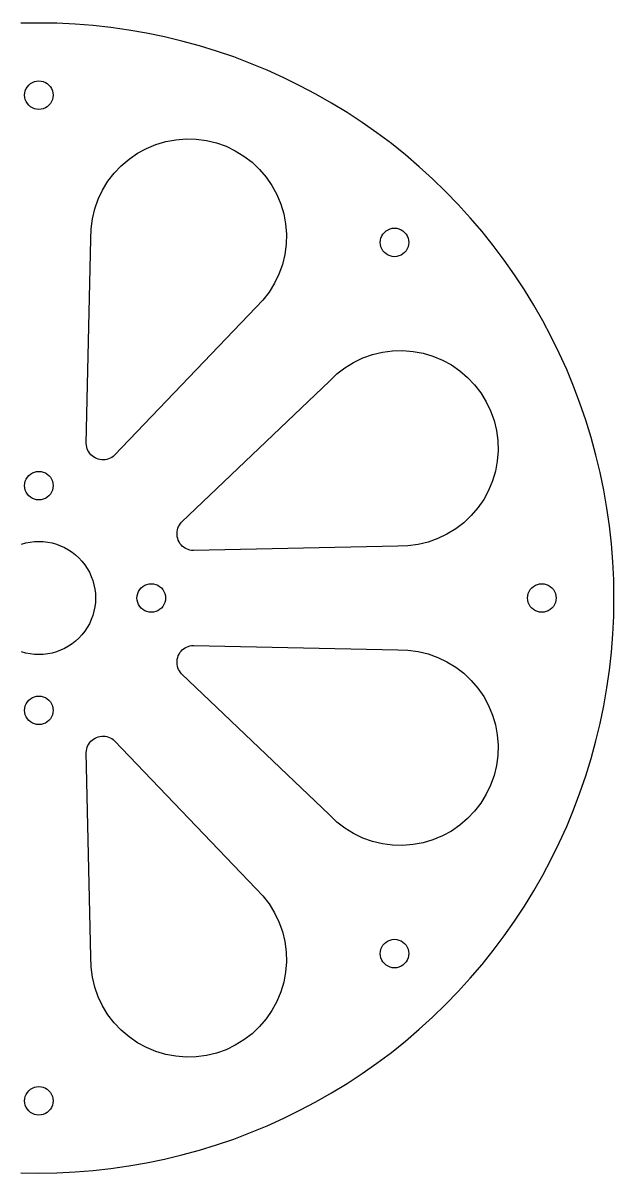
# Model space of a CAD drawing. Header units: metres. Extents: x -60 to 60, y -60 to 60.
# Drawn here: x -1.7 to 60.4, y -60.4 to 60.4 of the extents above; entities that cross this region are included whole.
import ezdxf

# ---------------------------------------------------------------- set-up
doc = ezdxf.new("R2010")
doc.units = ezdxf.units.M

msp = doc.modelspace()

# ---------------------------------------------------------------- linework, layer by layer
for p, q in [((0, 60.435), (-1.8983, 60.4052)), ((1.8983, 60.4052), (0, 60.435)), ((3.79474, 60.3157), (1.8983, 60.4052)), ((5.68742, 60.1668), (3.79474, 60.3157)), ((7.57451, 59.9585), (5.68742, 60.1668)), ((9.45412, 59.6909), (7.57451, 59.9585)), ((11.3244, 59.3645), (9.45412, 59.6909)), ((13.1835, 58.9795), (11.3244, 59.3645)), ((15.0296, 58.5363), (13.1835, 58.9795)), ((16.8608, 58.0353), (15.0296, 58.5363)), ((18.6754, 57.4771), (16.8608, 58.0353)), ((20.4716, 56.8621), (18.6754, 57.4771)), ((22.2476, 56.191), (20.4716, 56.8621)), ((24.0016, 55.4645), (22.2476, 56.191)), ((25.732, 54.6832), (24.0016, 55.4645)), ((27.4369, 53.848), (25.732, 54.6832)), ((-1.48152, 53.0871), (-1.42657, 53.316)), ((-1.42657, 53.316), (-1.3365, 53.5335)), ((-1.3365, 53.5335), (-1.21352, 53.7342)), ((-1.21352, 53.7342), (-1.06065, 53.9131)), ((-1.06065, 53.9131), (-0.881668, 54.066)), ((-0.881668, 54.066), (-0.680984, 54.189)), ((-0.680984, 54.189), (-0.463516, 54.2791)), ((-0.463516, 54.2791), (-0.23465, 54.334)), ((-0.23465, 54.334), (0, 54.3525)), ((0, 54.3525), (0.23465, 54.334)), ((0.23465, 54.334), (0.463516, 54.2791)), ((0.463516, 54.2791), (0.680984, 54.189)), ((0.680984, 54.189), (0.881668, 54.066)), ((0.881668, 54.066), (1.06065, 53.9131)), ((1.06065, 53.9131), (1.21352, 53.7342)), ((1.21352, 53.7342), (1.3365, 53.5335)), ((1.3365, 53.5335), (1.42657, 53.316)), ((1.42657, 53.316), (1.48152, 53.0871)), ((29.1148, 52.9596), (27.4369, 53.848)), ((-1.49998, 52.8525), (-1.48152, 53.0871)), ((-1.48152, 52.6178), (-1.49998, 52.8525)), ((-1.42657, 52.389), (-1.48152, 52.6178)), ((-1.3365, 52.1715), (-1.42657, 52.389)), ((-1.21352, 51.9708), (-1.3365, 52.1715)), ((1.3365, 52.1715), (1.21352, 51.9708)), ((1.42657, 52.389), (1.3365, 52.1715)), ((1.48152, 52.6178), (1.42657, 52.389)), ((1.48152, 53.0871), (1.5, 52.8525)), ((1.5, 52.8525), (1.48152, 52.6178)), ((30.7639, 52.0189), (29.1148, 52.9596)), ((32.3827, 51.0269), (30.7639, 52.0189)), ((-1.06065, 51.7918), (-1.21352, 51.9708)), ((-0.881668, 51.639), (-1.06065, 51.7918)), ((-0.680984, 51.516), (-0.881668, 51.639)), ((-0.463516, 51.4259), (-0.680984, 51.516)), ((-0.23465, 51.371), (-0.463516, 51.4259)), ((0, 51.3525), (-0.23465, 51.371)), ((0.23465, 51.371), (0, 51.3525)), ((0.463516, 51.4259), (0.23465, 51.371)), ((0.680984, 51.516), (0.463516, 51.4259)), ((0.881668, 51.639), (0.680984, 51.516)), ((1.06065, 51.7918), (0.881668, 51.639)), ((1.21352, 51.9708), (1.06065, 51.7918)), ((33.9695, 49.9846), (32.3827, 51.0269)), ((35.5228, 48.8929), (33.9695, 49.9846)), ((37.041, 47.753), (35.5228, 48.8929)), ((10.3615, 46.7408), (11.3068, 47.2541)), ((11.3068, 47.2541), (12.3007, 47.6658)), ((12.3007, 47.6658), (13.3321, 47.9713)), ((13.3321, 47.9713), (14.3898, 48.1673)), ((14.3898, 48.1673), (15.4621, 48.2517)), ((15.4621, 48.2517), (16.5375, 48.2236)), ((16.5375, 48.2236), (17.604, 48.0832)), ((17.604, 48.0832), (18.6499, 47.832)), ((18.6499, 47.832), (19.6639, 47.473)), ((19.6639, 47.473), (20.6349, 47.0099)), ((38.5227, 46.566), (37.041, 47.753)), ((8.65701, 45.433), (9.47499, 46.1316)), ((9.47499, 46.1316), (10.3615, 46.7408)), ((20.6349, 47.0099), (21.552, 46.4478)), ((21.552, 46.4478), (22.4054, 45.793)), ((39.9664, 45.333), (38.5227, 46.566)), ((7.91655, 44.6527), (8.65701, 45.433)), ((22.4054, 45.793), (23.1857, 45.0525)), ((23.1857, 45.0525), (23.8843, 44.2345)), ((41.3706, 44.0552), (39.9664, 45.333)), ((6.69966, 42.8821), (7.2617, 43.7993)), ((7.2617, 43.7993), (7.91655, 44.6527)), ((23.8843, 44.2345), (24.4936, 43.348)), ((42.734, 42.734), (41.3706, 44.0552)), ((6.23656, 41.9112), (6.69966, 42.8821)), ((24.4936, 43.348), (25.0069, 42.4027)), ((25.0069, 42.4027), (25.4186, 41.4089)), ((44.0552, 41.3706), (42.734, 42.734)), ((5.87749, 40.8972), (6.23656, 41.9112)), ((25.4186, 41.4089), (25.7241, 40.3775)), ((45.333, 39.9664), (44.0552, 41.3706)), ((5.62636, 39.8512), (5.87749, 40.8972)), ((25.7241, 40.3775), (25.9201, 39.3198)), ((46.566, 38.5227), (45.333, 39.9664)), ((5.45779, 37.7094), (5.48596, 38.7847)), ((5.48596, 38.7847), (5.62636, 39.8512)), ((25.9201, 39.3198), (26.0045, 38.2474)), ((36.4907, 38.5859), (36.6914, 38.7089)), ((36.6914, 38.7089), (36.9088, 38.7989)), ((36.9088, 38.7989), (37.1377, 38.8539)), ((37.1377, 38.8539), (37.3724, 38.8724)), ((37.3724, 38.8724), (37.607, 38.8539)), ((37.607, 38.8539), (37.8359, 38.7989)), ((37.8359, 38.7989), (38.0533, 38.7089)), ((38.0533, 38.7089), (38.254, 38.5859)), ((4.98077, 16.2303), (5.45779, 37.7094)), ((26.0045, 38.2474), (25.9763, 37.1721)), ((35.8724, 37.3724), (35.8908, 37.607)), ((35.8908, 37.607), (35.9458, 37.8359)), ((35.9458, 37.8359), (36.0358, 38.0533)), ((36.0358, 38.0533), (36.1588, 38.254)), ((36.1588, 38.254), (36.3117, 38.433)), ((36.3117, 38.433), (36.4907, 38.5859)), ((38.254, 38.5859), (38.433, 38.433)), ((38.433, 38.433), (38.5859, 38.254)), ((38.5859, 38.254), (38.7089, 38.0533)), ((38.7089, 38.0533), (38.7989, 37.8359)), ((38.7989, 37.8359), (38.8539, 37.607)), ((38.8539, 37.607), (38.8724, 37.3724)), ((47.753, 37.041), (46.566, 38.5227)), ((25.9763, 37.1721), (25.8359, 36.1056)), ((35.8908, 37.1377), (35.8724, 37.3724)), ((35.9458, 36.9088), (35.8908, 37.1377)), ((36.0358, 36.6914), (35.9458, 36.9088)), ((36.1588, 36.4907), (36.0358, 36.6914)), ((36.3117, 36.3117), (36.1588, 36.4907)), ((36.4907, 36.1588), (36.3117, 36.3117)), ((38.433, 36.3117), (38.254, 36.1588)), ((38.5859, 36.4907), (38.433, 36.3117)), ((38.7089, 36.6914), (38.5859, 36.4907)), ((38.7989, 36.9088), (38.7089, 36.6914)), ((38.8539, 37.1377), (38.7989, 36.9088)), ((38.8724, 37.3724), (38.8539, 37.1377)), ((48.8929, 35.5228), (47.753, 37.041)), ((25.5848, 35.0596), (25.2257, 34.0456)), ((25.8359, 36.1056), (25.5848, 35.0596)), ((36.6914, 36.0358), (36.4907, 36.1588)), ((36.9088, 35.9458), (36.6914, 36.0358)), ((37.1377, 35.8908), (36.9088, 35.9458)), ((37.3724, 35.8724), (37.1377, 35.8908)), ((37.607, 35.8908), (37.3724, 35.8724)), ((37.8359, 35.9458), (37.607, 35.8908)), ((38.0533, 36.0358), (37.8359, 35.9458)), ((38.254, 36.1588), (38.0533, 36.0358)), ((49.9846, 33.9695), (48.8929, 35.5228)), ((25.2257, 34.0456), (24.7626, 33.0747)), ((51.0269, 32.3827), (49.9846, 33.9695)), ((24.7626, 33.0747), (24.2006, 32.1575)), ((24.2006, 32.1575), (23.5457, 31.3041)), ((52.0189, 30.7639), (51.0269, 32.3827)), ((22.8053, 30.5238), (7.95462, 14.9985)), ((23.5457, 31.3041), (22.8053, 30.5238)), ((52.9596, 29.1148), (52.0189, 30.7639)), ((53.848, 27.4369), (52.9596, 29.1148)), ((54.6832, 25.732), (53.848, 27.4369)), ((34.0456, 25.2257), (35.0596, 25.5848)), ((35.0596, 25.5848), (36.1056, 25.8359)), ((36.1056, 25.8359), (37.1721, 25.9763)), ((37.1721, 25.9763), (38.2474, 26.0045)), ((38.2474, 26.0045), (39.3198, 25.9201)), ((39.3198, 25.9201), (40.3775, 25.7241)), ((40.3775, 25.7241), (41.4089, 25.4186)), ((41.4089, 25.4186), (42.4027, 25.0069)), ((55.4645, 24.0016), (54.6832, 25.732)), ((31.3041, 23.5457), (32.1575, 24.2006)), ((32.1575, 24.2006), (33.0747, 24.7626)), ((33.0747, 24.7626), (34.0456, 25.2257)), ((42.4027, 25.0069), (43.348, 24.4936)), ((43.348, 24.4936), (44.2345, 23.8843)), ((30.5238, 22.8053), (31.3041, 23.5457)), ((44.2345, 23.8843), (45.0525, 23.1857)), ((45.0525, 23.1857), (45.793, 22.4054)), ((56.191, 22.2476), (55.4645, 24.0016)), ((14.9985, 7.95462), (30.5238, 22.8053)), ((45.793, 22.4054), (46.4478, 21.552)), ((56.8621, 20.4716), (56.191, 22.2476)), ((46.4478, 21.552), (47.0099, 20.6349)), ((47.0099, 20.6349), (47.473, 19.6639)), ((47.473, 19.6639), (47.832, 18.6499)), ((57.4771, 18.6754), (56.8621, 20.4716)), ((47.832, 18.6499), (48.0832, 17.604)), ((58.0353, 16.8608), (57.4771, 18.6754)), ((48.0832, 17.604), (48.2236, 16.5375)), ((4.99524, 16.0465), (4.98077, 16.2303)), ((5.02884, 15.8652), (4.99524, 16.0465)), ((5.08122, 15.6884), (5.02884, 15.8652)), ((48.2236, 16.5375), (48.2517, 15.4621)), ((58.5363, 15.0296), (58.0353, 16.8608)), ((5.15179, 15.518), (5.08122, 15.6884)), ((5.23978, 15.3559), (5.15179, 15.518)), ((5.34422, 15.2039), (5.23978, 15.3559)), ((5.46399, 15.0637), (5.34422, 15.2039)), ((5.59775, 14.9368), (5.46399, 15.0637)), ((5.74405, 14.8245), (5.59775, 14.9368)), ((5.90129, 14.7282), (5.74405, 14.8245)), ((6.06772, 14.6488), (5.90129, 14.7282)), ((6.24155, 14.5872), (6.06772, 14.6488)), ((6.42087, 14.5442), (6.24155, 14.5872)), ((6.6037, 14.5201), (6.42087, 14.5442)), ((6.78804, 14.5153), (6.6037, 14.5201)), ((6.97188, 14.5298), (6.78804, 14.5153)), ((7.15318, 14.5634), (6.97188, 14.5298)), ((7.33, 14.6157), (7.15318, 14.5634)), ((7.50037, 14.6863), (7.33, 14.6157)), ((7.66243, 14.7743), (7.50037, 14.6863)), ((7.81441, 14.8788), (7.66243, 14.7743)), ((7.95462, 14.9985), (7.81441, 14.8788)), ((48.2517, 15.4621), (48.1673, 14.3898)), ((58.9795, 13.1835), (58.5363, 15.0296)), ((-0.23465, 13.2903), (0, 13.3087)), ((0, 13.3087), (0.23465, 13.2903)), ((47.9713, 13.3321), (47.6658, 12.3007)), ((48.1673, 14.3898), (47.9713, 13.3321)), ((-1.48152, 12.0434), (-1.42657, 12.2723)), ((-1.42657, 12.2723), (-1.3365, 12.4897)), ((-1.3365, 12.4897), (-1.21352, 12.6904)), ((-1.21352, 12.6904), (-1.06065, 12.8694)), ((-1.06065, 12.8694), (-0.881668, 13.0223)), ((-0.881668, 13.0223), (-0.680984, 13.1452)), ((-0.680984, 13.1452), (-0.463516, 13.2353)), ((-0.463516, 13.2353), (-0.23465, 13.2903)), ((0.23465, 13.2903), (0.463516, 13.2353)), ((0.463516, 13.2353), (0.680984, 13.1452)), ((0.680984, 13.1452), (0.881668, 13.0223)), ((0.881668, 13.0223), (1.06065, 12.8694)), ((1.06065, 12.8694), (1.21352, 12.6904)), ((1.21352, 12.6904), (1.3365, 12.4897)), ((1.3365, 12.4897), (1.42657, 12.2723)), ((1.42657, 12.2723), (1.48152, 12.0434)), ((47.6658, 12.3007), (47.2541, 11.3068)), ((59.3645, 11.3244), (58.9795, 13.1835)), ((-1.49998, 11.8087), (-1.48152, 12.0434)), ((-1.48152, 11.5741), (-1.49998, 11.8087)), ((-1.42657, 11.3452), (-1.48152, 11.5741)), ((-1.3365, 11.1278), (-1.42657, 11.3452)), ((-1.21352, 10.9271), (-1.3365, 11.1278)), ((-1.06065, 10.7481), (-1.21352, 10.9271)), ((1.21352, 10.9271), (1.06065, 10.7481)), ((1.3365, 11.1278), (1.21352, 10.9271)), ((1.42657, 11.3452), (1.3365, 11.1278)), ((1.48152, 11.5741), (1.42657, 11.3452)), ((1.48152, 12.0434), (1.5, 11.8087)), ((1.5, 11.8087), (1.48152, 11.5741)), ((47.2541, 11.3068), (46.7408, 10.3615)), ((59.6909, 9.45412), (59.3645, 11.3244)), ((-0.881668, 10.5952), (-1.06065, 10.7481)), ((-0.680984, 10.4722), (-0.881668, 10.5952)), ((-0.463516, 10.3822), (-0.680984, 10.4722)), ((-0.23465, 10.3272), (-0.463516, 10.3822)), ((0, 10.3087), (-0.23465, 10.3272)), ((0.23465, 10.3272), (0, 10.3087)), ((0.463516, 10.3822), (0.23465, 10.3272)), ((0.680984, 10.4722), (0.463516, 10.3822)), ((0.881668, 10.5952), (0.680984, 10.4722)), ((1.06065, 10.7481), (0.881668, 10.5952)), ((46.7408, 10.3615), (46.1316, 9.47499)), ((45.433, 8.65701), (44.6527, 7.91655)), ((46.1316, 9.47499), (45.433, 8.65701)), ((59.9585, 7.57451), (59.6909, 9.45412)), ((14.5634, 7.15318), (14.6157, 7.33)), ((14.6157, 7.33), (14.6863, 7.50037)), ((14.6863, 7.50037), (14.7743, 7.66243)), ((14.7743, 7.66243), (14.8788, 7.81441)), ((14.8788, 7.81441), (14.9985, 7.95462)), ((43.7993, 7.2617), (42.8821, 6.69966)), ((44.6527, 7.91655), (43.7993, 7.2617)), ((60.1668, 5.68742), (59.9585, 7.57451)), ((14.5153, 6.78804), (14.5298, 6.97188)), ((14.5201, 6.6037), (14.5153, 6.78804)), ((14.5442, 6.42087), (14.5201, 6.6037)), ((14.5298, 6.97188), (14.5634, 7.15318)), ((14.5872, 6.24155), (14.5442, 6.42087)), ((14.6488, 6.06772), (14.5872, 6.24155)), ((14.7282, 5.90129), (14.6488, 6.06772)), ((41.9112, 6.23656), (40.8972, 5.87749)), ((42.8821, 6.69966), (41.9112, 6.23656)), ((-1.83864, 5.65878), (-1.38899, 5.7856)), ((-1.38899, 5.7856), (-0.930771, 5.87674)), ((-0.930771, 5.87674), (-0.466827, 5.93166)), ((-0.466827, 5.93166), (0, 5.95)), ((0, 5.95), (0.466827, 5.93166)), ((0.466827, 5.93166), (0.930771, 5.87674)), ((0.930771, 5.87674), (1.38899, 5.7856)), ((1.38899, 5.7856), (1.83864, 5.65878)), ((1.83864, 5.65878), (2.27696, 5.49707)), ((2.27696, 5.49707), (2.70123, 5.30148)), ((2.70123, 5.30148), (3.10886, 5.0732)), ((3.10886, 5.0732), (3.49731, 4.81364)), ((14.8245, 5.74405), (14.7282, 5.90129)), ((14.9368, 5.59775), (14.8245, 5.74405)), ((15.0637, 5.46399), (14.9368, 5.59775)), ((15.2039, 5.34422), (15.0637, 5.46399)), ((15.3559, 5.23978), (15.2039, 5.34422)), ((15.518, 5.15179), (15.3559, 5.23978)), ((15.6884, 5.08122), (15.518, 5.15179)), ((15.8652, 5.02884), (15.6884, 5.08122)), ((16.0465, 4.99524), (15.8652, 5.02884)), ((16.2303, 4.98077), (16.0465, 4.99524)), ((37.7094, 5.45779), (16.2303, 4.98077)), ((38.7847, 5.48596), (37.7094, 5.45779)), ((39.8512, 5.62636), (38.7847, 5.48596)), ((40.8972, 5.87749), (39.8512, 5.62636)), ((60.3157, 3.79474), (60.1668, 5.68742)), ((3.49731, 4.81364), (3.86421, 4.52441)), ((3.86421, 4.52441), (4.20728, 4.20728)), ((4.20728, 4.20728), (4.52441, 3.86421)), ((4.52441, 3.86421), (4.81364, 3.49731)), ((60.4052, 1.8983), (60.3157, 3.79474)), ((4.81364, 3.49731), (5.0732, 3.10886)), ((5.0732, 3.10886), (5.30148, 2.70123)), ((5.30148, 2.70123), (5.49707, 2.27696)), ((5.49707, 2.27696), (5.65878, 1.83864)), ((5.65878, 1.83864), (5.7856, 1.38899)), ((5.7856, 1.38899), (5.87674, 0.930771)), ((10.7481, 1.06065), (10.9271, 1.21352)), ((10.9271, 1.21352), (11.1278, 1.3365)), ((11.1278, 1.3365), (11.3452, 1.42657)), ((11.3452, 1.42657), (11.5741, 1.48152)), ((11.5741, 1.48152), (11.8087, 1.5)), ((11.8087, 1.5), (12.0434, 1.48152)), ((12.0434, 1.48152), (12.2723, 1.42657)), ((12.2723, 1.42657), (12.4897, 1.3365)), ((12.4897, 1.3365), (12.6904, 1.21352)), ((12.6904, 1.21352), (12.8694, 1.06065)), ((51.7918, 1.06065), (51.9708, 1.21352)), ((51.9708, 1.21352), (52.1715, 1.3365)), ((52.1715, 1.3365), (52.389, 1.42657)), ((52.389, 1.42657), (52.6178, 1.48152)), ((52.6178, 1.48152), (52.8525, 1.5)), ((52.8525, 1.5), (53.0871, 1.48152)), ((53.0871, 1.48152), (53.316, 1.42657)), ((53.316, 1.42657), (53.5335, 1.3365)), ((53.5335, 1.3365), (53.7342, 1.21352)), ((53.7342, 1.21352), (53.9131, 1.06065)), ((60.435, 0), (60.4052, 1.8983)), ((5.87674, 0.930771), (5.93166, 0.466827)), ((5.93166, 0.466827), (5.95, 0)), ((5.95, 0), (5.93166, -0.466827)), ((10.3087, 0), (10.3272, 0.23465)), ((10.3272, -0.23465), (10.3087, 0)), ((10.3272, 0.23465), (10.3822, 0.463516)), ((10.3822, 0.463516), (10.4722, 0.680984)), ((10.4722, 0.680984), (10.5952, 0.881668)), ((10.5952, 0.881668), (10.7481, 1.06065)), ((12.8694, 1.06065), (13.0223, 0.881668)), ((13.0223, 0.881668), (13.1452, 0.680984)), ((13.1452, 0.680984), (13.2353, 0.463516)), ((13.2353, 0.463516), (13.2903, 0.23465)), ((13.2903, 0.23465), (13.3087, 0)), ((13.3087, 0), (13.2903, -0.23465)), ((51.3525, 0), (51.371, 0.23465)), ((51.371, -0.23465), (51.3525, 0)), ((51.371, 0.23465), (51.4259, 0.463516)), ((51.4259, 0.463516), (51.516, 0.680984)), ((51.516, 0.680984), (51.639, 0.881668)), ((51.639, 0.881668), (51.7918, 1.06065)), ((53.9131, 1.06065), (54.066, 0.881668)), ((54.066, 0.881668), (54.189, 0.680984)), ((54.189, 0.680984), (54.2791, 0.463516)), ((54.2791, 0.463516), (54.334, 0.23465)), ((54.334, 0.23465), (54.3525, 0)), ((54.3525, 0), (54.334, -0.23465)), ((60.4052, -1.8983), (60.435, 0)), ((5.87674, -0.930771), (5.7856, -1.38899)), ((5.93166, -0.466827), (5.87674, -0.930771)), ((10.3822, -0.463516), (10.3272, -0.23465)), ((10.4722, -0.680984), (10.3822, -0.463516)), ((10.5952, -0.881668), (10.4722, -0.680984)), ((10.7481, -1.06065), (10.5952, -0.881668)), ((10.9271, -1.21352), (10.7481, -1.06065)), ((12.8694, -1.06065), (12.6904, -1.21352)), ((13.0223, -0.881668), (12.8694, -1.06065)), ((13.1452, -0.680984), (13.0223, -0.881668)), ((13.2353, -0.463516), (13.1452, -0.680984)), ((13.2903, -0.23465), (13.2353, -0.463516)), ((51.4259, -0.463516), (51.371, -0.23465)), ((51.516, -0.680984), (51.4259, -0.463516)), ((51.639, -0.881668), (51.516, -0.680984)), ((51.7918, -1.06065), (51.639, -0.881668)), ((51.9708, -1.21352), (51.7918, -1.06065)), ((53.9131, -1.06065), (53.7342, -1.21352)), ((54.066, -0.881668), (53.9131, -1.06065)), ((54.189, -0.680984), (54.066, -0.881668)), ((54.2791, -0.463516), (54.189, -0.680984)), ((54.334, -0.23465), (54.2791, -0.463516)), ((5.49707, -2.27696), (5.30148, -2.70123)), ((5.65878, -1.83864), (5.49707, -2.27696)), ((5.7856, -1.38899), (5.65878, -1.83864)), ((11.1278, -1.3365), (10.9271, -1.21352)), ((11.3452, -1.42657), (11.1278, -1.3365)), ((11.5741, -1.48152), (11.3452, -1.42657)), ((11.8087, -1.5), (11.5741, -1.48152)), ((12.0434, -1.48152), (11.8087, -1.5)), ((12.2723, -1.42657), (12.0434, -1.48152)), ((12.4897, -1.3365), (12.2723, -1.42657)), ((12.6904, -1.21352), (12.4897, -1.3365)), ((52.1715, -1.3365), (51.9708, -1.21352)), ((52.389, -1.42657), (52.1715, -1.3365)), ((52.6178, -1.48152), (52.389, -1.42657)), ((52.8525, -1.5), (52.6178, -1.48152)), ((53.0871, -1.48152), (52.8525, -1.5)), ((53.316, -1.42657), (53.0871, -1.48152)), ((53.5335, -1.3365), (53.316, -1.42657)), ((53.7342, -1.21352), (53.5335, -1.3365)), ((60.3157, -3.79474), (60.4052, -1.8983)), ((4.81364, -3.49731), (4.52441, -3.86421)), ((5.0732, -3.10886), (4.81364, -3.49731)), ((5.30148, -2.70123), (5.0732, -3.10886)), ((3.49731, -4.81364), (3.10886, -5.0732)), ((3.86421, -4.52441), (3.49731, -4.81364)), ((4.20728, -4.20728), (3.86421, -4.52441)), ((4.52441, -3.86421), (4.20728, -4.20728)), ((60.1668, -5.68742), (60.3157, -3.79474)), ((-1.38899, -5.7856), (-1.83864, -5.65878)), ((-0.930771, -5.87674), (-1.38899, -5.7856)), ((-0.466827, -5.93166), (-0.930771, -5.87674)), ((0, -5.95), (-0.466827, -5.93166)), ((0.466827, -5.93166), (0, -5.95)), ((0.930771, -5.87674), (0.466827, -5.93166)), ((1.38899, -5.7856), (0.930771, -5.87674)), ((1.83864, -5.65878), (1.38899, -5.7856)), ((2.27696, -5.49707), (1.83864, -5.65878)), ((2.70123, -5.30148), (2.27696, -5.49707)), ((3.10886, -5.0732), (2.70123, -5.30148)), ((14.6488, -6.06772), (14.7282, -5.90129)), ((14.7282, -5.90129), (14.8245, -5.74405)), ((14.8245, -5.74405), (14.9368, -5.59775)), ((14.9368, -5.59775), (15.0637, -5.46399)), ((15.0637, -5.46399), (15.2039, -5.34422)), ((15.2039, -5.34422), (15.3559, -5.23978)), ((15.3559, -5.23978), (15.518, -5.15179)), ((15.518, -5.15179), (15.6884, -5.08122)), ((15.6884, -5.08122), (15.8652, -5.02884)), ((15.8652, -5.02884), (16.0465, -4.99524)), ((16.0465, -4.99524), (16.2303, -4.98077)), ((16.2303, -4.98077), (37.7094, -5.45779)), ((37.7094, -5.45779), (38.7847, -5.48596)), ((38.7847, -5.48596), (39.8512, -5.62636)), ((39.8512, -5.62636), (40.8972, -5.87749)), ((40.8972, -5.87749), (41.9112, -6.23656)), ((59.9585, -7.57451), (60.1668, -5.68742)), ((14.5153, -6.78804), (14.5201, -6.6037)), ((14.5298, -6.97188), (14.5153, -6.78804)), ((14.5201, -6.6037), (14.5442, -6.42087)), ((14.5634, -7.15318), (14.5298, -6.97188)), ((14.5442, -6.42087), (14.5872, -6.24155)), ((14.6157, -7.33), (14.5634, -7.15318)), ((14.5872, -6.24155), (14.6488, -6.06772)), ((41.9112, -6.23656), (42.8821, -6.69966)), ((42.8821, -6.69966), (43.7993, -7.2617)), ((14.6863, -7.50037), (14.6157, -7.33)), ((14.7743, -7.66243), (14.6863, -7.50037)), ((14.8788, -7.81441), (14.7743, -7.66243)), ((14.9985, -7.95462), (14.8788, -7.81441)), ((30.5238, -22.8053), (14.9985, -7.95462)), ((43.7993, -7.2617), (44.6527, -7.91655)), ((44.6527, -7.91655), (45.433, -8.65701)), ((59.6909, -9.45412), (59.9585, -7.57451)), ((45.433, -8.65701), (46.1316, -9.47499)), ((46.1316, -9.47499), (46.7408, -10.3615)), ((59.3645, -11.3244), (59.6909, -9.45412)), ((-1.21352, -10.9271), (-1.06065, -10.7481)), ((-1.06065, -10.7481), (-0.881668, -10.5952)), ((-0.881668, -10.5952), (-0.680984, -10.4722)), ((-0.680984, -10.4722), (-0.463516, -10.3822)), ((-0.463516, -10.3822), (-0.23465, -10.3272)), ((-0.23465, -10.3272), (0, -10.3087)), ((0, -10.3087), (0.23465, -10.3272)), ((0.23465, -10.3272), (0.463516, -10.3822)), ((0.463516, -10.3822), (0.680984, -10.4722)), ((0.680984, -10.4722), (0.881668, -10.5952)), ((0.881668, -10.5952), (1.06065, -10.7481)), ((1.06065, -10.7481), (1.21352, -10.9271)), ((46.7408, -10.3615), (47.2541, -11.3068)), ((-1.5, -11.8087), (-1.48152, -11.5741)), ((-1.48152, -12.0434), (-1.5, -11.8087)), ((-1.48152, -11.5741), (-1.42657, -11.3452)), ((-1.42657, -12.2723), (-1.48152, -12.0434)), ((-1.42657, -11.3452), (-1.3365, -11.1278)), ((-1.3365, -11.1278), (-1.21352, -10.9271)), ((1.21352, -10.9271), (1.3365, -11.1278)), ((1.3365, -11.1278), (1.42657, -11.3452)), ((1.42657, -11.3452), (1.48152, -11.5741)), ((1.48152, -12.0434), (1.42657, -12.2723)), ((1.48152, -11.5741), (1.49998, -11.8087)), ((1.49998, -11.8087), (1.48152, -12.0434)), ((47.2541, -11.3068), (47.6658, -12.3007)), ((58.9795, -13.1835), (59.3645, -11.3244)), ((-1.3365, -12.4897), (-1.42657, -12.2723)), ((-1.21352, -12.6904), (-1.3365, -12.4897)), ((-1.06065, -12.8694), (-1.21352, -12.6904)), ((-0.881668, -13.0223), (-1.06065, -12.8694)), ((-0.680984, -13.1452), (-0.881668, -13.0223)), ((-0.463516, -13.2353), (-0.680984, -13.1452)), ((-0.23465, -13.2903), (-0.463516, -13.2353)), ((0, -13.3087), (-0.23465, -13.2903)), ((0.23465, -13.2903), (0, -13.3087)), ((0.463516, -13.2353), (0.23465, -13.2903)), ((0.680984, -13.1452), (0.463516, -13.2353)), ((0.881668, -13.0223), (0.680984, -13.1452)), ((1.06065, -12.8694), (0.881668, -13.0223)), ((1.21352, -12.6904), (1.06065, -12.8694)), ((1.3365, -12.4897), (1.21352, -12.6904)), ((1.42657, -12.2723), (1.3365, -12.4897)), ((47.6658, -12.3007), (47.9713, -13.3321)), ((58.5363, -15.0296), (58.9795, -13.1835)), ((47.9713, -13.3321), (48.1673, -14.3898)), ((48.1673, -14.3898), (48.2517, -15.4621)), ((5.02884, -15.8652), (5.08122, -15.6884)), ((5.08122, -15.6884), (5.15179, -15.518)), ((5.15179, -15.518), (5.23978, -15.3559)), ((5.23978, -15.3559), (5.34422, -15.2039)), ((5.34422, -15.2039), (5.46399, -15.0637)), ((5.46399, -15.0637), (5.59775, -14.9368)), ((5.59775, -14.9368), (5.74405, -14.8245)), ((5.74405, -14.8245), (5.90129, -14.7282)), ((5.90129, -14.7282), (6.06772, -14.6488)), ((6.06772, -14.6488), (6.24155, -14.5872)), ((6.24155, -14.5872), (6.42087, -14.5442)), ((6.42087, -14.5442), (6.6037, -14.5201)), ((6.6037, -14.5201), (6.78804, -14.5153)), ((6.78804, -14.5153), (6.97188, -14.5298)), ((6.97188, -14.5298), (7.15318, -14.5634)), ((7.15318, -14.5634), (7.33, -14.6157)), ((7.33, -14.6157), (7.50037, -14.6863)), ((7.50037, -14.6863), (7.66243, -14.7743)), ((7.66243, -14.7743), (7.81441, -14.8788)), ((7.81441, -14.8788), (7.95462, -14.9985)), ((7.95462, -14.9985), (22.8053, -30.5238)), ((48.2517, -15.4621), (48.2236, -16.5375)), ((58.0353, -16.8608), (58.5363, -15.0296)), ((4.98077, -16.2303), (4.99524, -16.0465)), ((5.45779, -37.7094), (4.98077, -16.2303)), ((4.99524, -16.0465), (5.02884, -15.8652)), ((48.2236, -16.5375), (48.0832, -17.604)), ((57.4771, -18.6754), (58.0353, -16.8608)), ((48.0832, -17.604), (47.832, -18.6499)), ((47.832, -18.6499), (47.473, -19.6639)), ((56.8621, -20.4716), (57.4771, -18.6754)), ((47.473, -19.6639), (47.0099, -20.6349)), ((56.191, -22.2476), (56.8621, -20.4716)), ((46.4478, -21.552), (45.793, -22.4054)), ((47.0099, -20.6349), (46.4478, -21.552)), ((31.3041, -23.5457), (30.5238, -22.8053)), ((45.793, -22.4054), (45.0525, -23.1857)), ((55.4645, -24.0016), (56.191, -22.2476)), ((32.1575, -24.2006), (31.3041, -23.5457)), ((44.2345, -23.8843), (43.348, -24.4936)), ((45.0525, -23.1857), (44.2345, -23.8843)), ((54.6832, -25.732), (55.4645, -24.0016)), ((33.0747, -24.7626), (32.1575, -24.2006)), ((34.0456, -25.2257), (33.0747, -24.7626)), ((35.0596, -25.5848), (34.0456, -25.2257)), ((42.4027, -25.0069), (41.4089, -25.4186)), ((43.348, -24.4936), (42.4027, -25.0069)), ((36.1056, -25.8359), (35.0596, -25.5848)), ((37.1721, -25.9763), (36.1056, -25.8359)), ((38.2474, -26.0045), (37.1721, -25.9763)), ((39.3198, -25.9201), (38.2474, -26.0045)), ((40.3775, -25.7241), (39.3198, -25.9201)), ((41.4089, -25.4186), (40.3775, -25.7241)), ((53.848, -27.4369), (54.6832, -25.732)), ((52.9596, -29.1148), (53.848, -27.4369)), ((52.0189, -30.7639), (52.9596, -29.1148)), ((22.8053, -30.5238), (23.5457, -31.3041)), ((23.5457, -31.3041), (24.2006, -32.1575)), ((51.0269, -32.3827), (52.0189, -30.7639)), ((24.2006, -32.1575), (24.7626, -33.0747)), ((49.9846, -33.9695), (51.0269, -32.3827)), ((24.7626, -33.0747), (25.2257, -34.0456)), ((25.2257, -34.0456), (25.5848, -35.0596)), ((48.8929, -35.5228), (49.9846, -33.9695)), ((25.5848, -35.0596), (25.8359, -36.1056)), ((25.8359, -36.1056), (25.9763, -37.1721)), ((36.3117, -36.3117), (36.4907, -36.1588)), ((36.4907, -36.1588), (36.6914, -36.0358)), ((36.6914, -36.0358), (36.9088, -35.9458)), ((36.9088, -35.9458), (37.1377, -35.8908)), ((37.1377, -35.8908), (37.3724, -35.8724)), ((37.3724, -35.8724), (37.607, -35.8908)), ((37.607, -35.8908), (37.8359, -35.9458)), ((37.8359, -35.9458), (38.0533, -36.0358)), ((38.0533, -36.0358), (38.254, -36.1588)), ((38.254, -36.1588), (38.433, -36.3117)), ((47.753, -37.041), (48.8929, -35.5228)), ((25.9763, -37.1721), (26.0045, -38.2474)), ((35.8724, -37.3724), (35.8908, -37.1377)), ((35.8908, -37.607), (35.8724, -37.3724)), ((35.8908, -37.1377), (35.9458, -36.9088)), ((35.9458, -36.9088), (36.0358, -36.6914)), ((36.0358, -36.6914), (36.1588, -36.4907)), ((36.1588, -36.4907), (36.3117, -36.3117)), ((38.433, -36.3117), (38.5859, -36.4907)), ((38.5859, -36.4907), (38.7089, -36.6914)), ((38.7089, -36.6914), (38.7989, -36.9088)), ((38.7989, -36.9088), (38.8539, -37.1377)), ((38.8539, -37.1377), (38.8724, -37.3724)), ((38.8724, -37.3724), (38.8539, -37.607)), ((46.566, -38.5227), (47.753, -37.041)), ((5.48596, -38.7847), (5.45779, -37.7094)), ((26.0045, -38.2474), (25.9201, -39.3198)), ((35.9458, -37.8359), (35.8908, -37.607)), ((36.0358, -38.0533), (35.9458, -37.8359)), ((36.1588, -38.254), (36.0358, -38.0533)), ((36.3117, -38.433), (36.1588, -38.254)), ((36.4907, -38.5859), (36.3117, -38.433)), ((36.6914, -38.7089), (36.4907, -38.5859)), ((38.254, -38.5859), (38.0533, -38.7089)), ((38.433, -38.433), (38.254, -38.5859)), ((38.5859, -38.254), (38.433, -38.433)), ((38.7089, -38.0533), (38.5859, -38.254)), ((38.7989, -37.8359), (38.7089, -38.0533)), ((38.8539, -37.607), (38.7989, -37.8359)), ((45.333, -39.9664), (46.566, -38.5227)), ((5.62636, -39.8512), (5.48596, -38.7847)), ((5.87749, -40.8972), (5.62636, -39.8512)), ((25.9201, -39.3198), (25.7241, -40.3775)), ((36.9088, -38.7989), (36.6914, -38.7089)), ((37.1377, -38.8539), (36.9088, -38.7989)), ((37.3724, -38.8724), (37.1377, -38.8539)), ((37.607, -38.8539), (37.3724, -38.8724)), ((37.8359, -38.7989), (37.607, -38.8539)), ((38.0533, -38.7089), (37.8359, -38.7989)), ((6.23656, -41.9112), (5.87749, -40.8972)), ((25.7241, -40.3775), (25.4186, -41.4089)), ((44.0552, -41.3706), (45.333, -39.9664)), ((6.69966, -42.8821), (6.23656, -41.9112)), ((25.4186, -41.4089), (25.0069, -42.4027)), ((42.734, -42.734), (44.0552, -41.3706)), ((7.2617, -43.7993), (6.69966, -42.8821)), ((24.4936, -43.348), (23.8843, -44.2345)), ((25.0069, -42.4027), (24.4936, -43.348)), ((41.3706, -44.0552), (42.734, -42.734)), ((7.91655, -44.6527), (7.2617, -43.7993)), ((8.65701, -45.433), (7.91655, -44.6527)), ((23.8843, -44.2345), (23.1857, -45.0525)), ((39.9664, -45.333), (41.3706, -44.0552)), ((9.47499, -46.1316), (8.65701, -45.433)), ((22.4054, -45.793), (21.552, -46.4478)), ((23.1857, -45.0525), (22.4054, -45.793)), ((38.5227, -46.566), (39.9664, -45.333)), ((10.3615, -46.7408), (9.47499, -46.1316)), ((11.3068, -47.2541), (10.3615, -46.7408)), ((20.6349, -47.0099), (19.6639, -47.473)), ((21.552, -46.4478), (20.6349, -47.0099)), ((37.041, -47.753), (38.5227, -46.566)), ((12.3007, -47.6658), (11.3068, -47.2541)), ((13.3321, -47.9713), (12.3007, -47.6658)), ((14.3898, -48.1673), (13.3321, -47.9713)), ((15.4621, -48.2517), (14.3898, -48.1673)), ((16.5375, -48.2236), (15.4621, -48.2517)), ((17.604, -48.0832), (16.5375, -48.2236)), ((18.6499, -47.832), (17.604, -48.0832)), ((19.6639, -47.473), (18.6499, -47.832)), ((35.5228, -48.8929), (37.041, -47.753)), ((33.9695, -49.9846), (35.5228, -48.8929)), ((32.3827, -51.0269), (33.9695, -49.9846)), ((-1.3365, -52.1715), (-1.21352, -51.9708)), ((-1.21352, -51.9708), (-1.06065, -51.7918)), ((-1.06065, -51.7918), (-0.881668, -51.639)), ((-0.881668, -51.639), (-0.680984, -51.516)), ((-0.680984, -51.516), (-0.463516, -51.4259)), ((-0.463516, -51.4259), (-0.23465, -51.371)), ((-0.23465, -51.371), (0, -51.3525)), ((0, -51.3525), (0.23465, -51.371)), ((0.23465, -51.371), (0.463516, -51.4259)), ((0.463516, -51.4259), (0.680984, -51.516)), ((0.680984, -51.516), (0.881668, -51.639)), ((0.881668, -51.639), (1.06065, -51.7918)), ((1.06065, -51.7918), (1.21352, -51.9708)), ((1.21352, -51.9708), (1.3365, -52.1715)), ((30.7639, -52.0189), (32.3827, -51.0269)), ((-1.5, -52.8525), (-1.48152, -52.6178)), ((-1.48152, -53.0871), (-1.5, -52.8525)), ((-1.48152, -52.6178), (-1.42657, -52.389)), ((-1.42657, -53.316), (-1.48152, -53.0871)), ((-1.42657, -52.389), (-1.3365, -52.1715)), ((1.3365, -52.1715), (1.42657, -52.389)), ((1.42657, -52.389), (1.48152, -52.6178)), ((1.48152, -53.0871), (1.42657, -53.316)), ((1.48152, -52.6178), (1.49998, -52.8525)), ((1.49998, -52.8525), (1.48152, -53.0871)), ((27.4369, -53.848), (29.1148, -52.9596)), ((29.1148, -52.9596), (30.7639, -52.0189)), ((-1.3365, -53.5335), (-1.42657, -53.316)), ((-1.21352, -53.7342), (-1.3365, -53.5335)), ((-1.06065, -53.9131), (-1.21352, -53.7342)), ((-0.881668, -54.066), (-1.06065, -53.9131)), ((-0.680984, -54.189), (-0.881668, -54.066)), ((-0.463516, -54.2791), (-0.680984, -54.189)), ((-0.23465, -54.334), (-0.463516, -54.2791)), ((0, -54.3525), (-0.23465, -54.334)), ((0.23465, -54.334), (0, -54.3525)), ((0.463516, -54.2791), (0.23465, -54.334)), ((0.680984, -54.189), (0.463516, -54.2791)), ((0.881668, -54.066), (0.680984, -54.189)), ((1.06065, -53.9131), (0.881668, -54.066)), ((1.21352, -53.7342), (1.06065, -53.9131)), ((1.3365, -53.5335), (1.21352, -53.7342)), ((1.42657, -53.316), (1.3365, -53.5335)), ((25.732, -54.6832), (27.4369, -53.848)), ((22.2476, -56.191), (24.0016, -55.4645)), ((24.0016, -55.4645), (25.732, -54.6832)), ((20.4716, -56.8621), (22.2476, -56.191)), ((16.8608, -58.0353), (18.6754, -57.4771)), ((18.6754, -57.4771), (20.4716, -56.8621)), ((11.3244, -59.3645), (13.1835, -58.9795)), ((13.1835, -58.9795), (15.0296, -58.5363)), ((15.0296, -58.5363), (16.8608, -58.0353)), ((-1.8983, -60.4052), (0, -60.435)), ((0, -60.435), (1.8983, -60.4052)), ((1.8983, -60.4052), (3.79474, -60.3157)), ((3.79474, -60.3157), (5.68742, -60.1668)), ((5.68742, -60.1668), (7.57451, -59.9585)), ((7.57451, -59.9585), (9.45412, -59.6909)), ((9.45412, -59.6909), (11.3244, -59.3645))]:
    msp.add_line(p, q)

doc.saveas('drawing.dxf')
